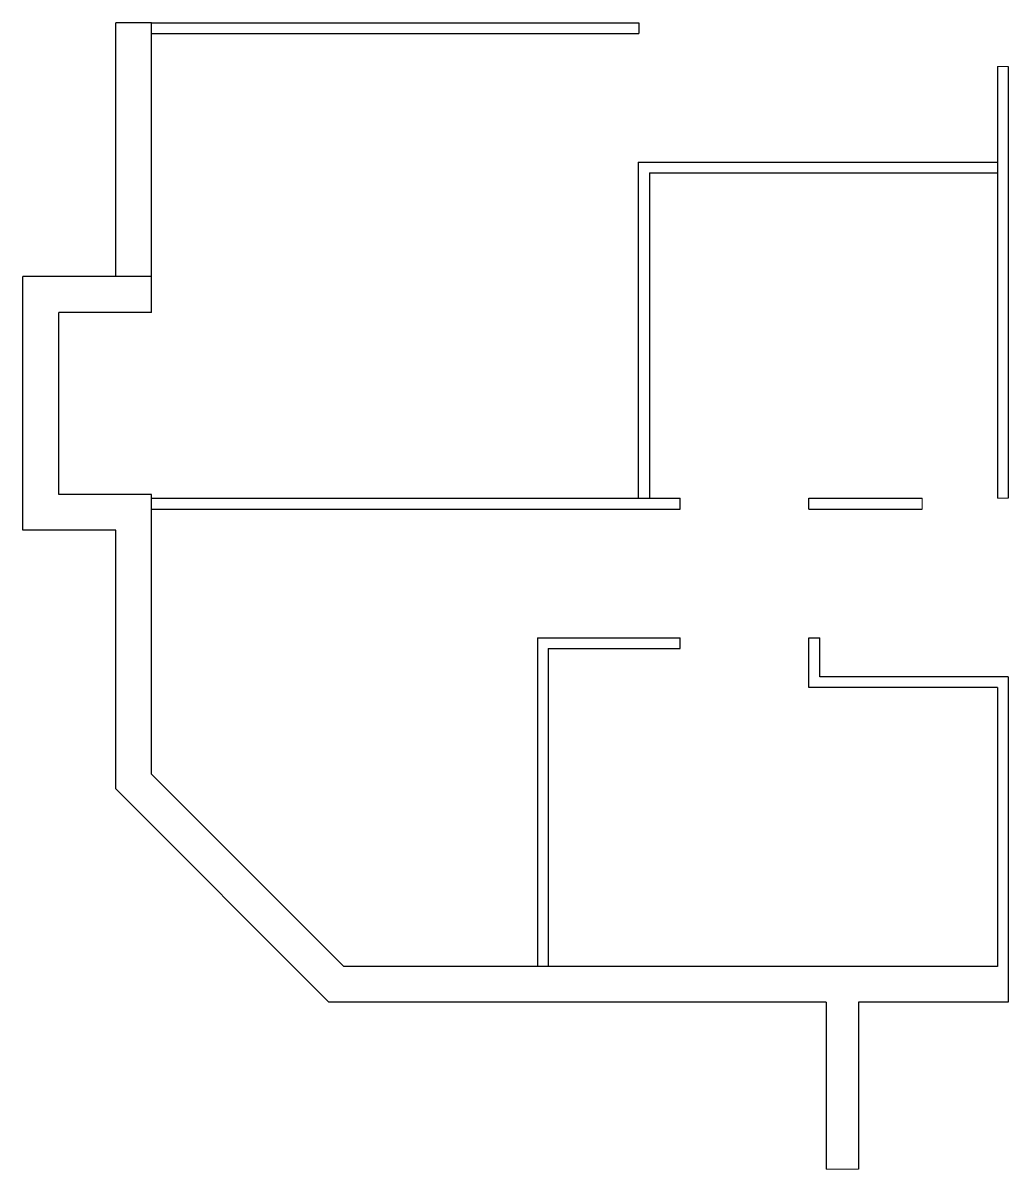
# Model space of a CAD drawing. Header units: inches. Extents: x 24 to 300, y 10 to 331.
import ezdxf

# ---------------------------------------------------------------- set-up
doc = ezdxf.new("R2010")
doc.units = ezdxf.units.IN
doc.header["$MEASUREMENT"] = 0
doc.layers.add('PARTN', color=7, linetype='Continuous', lineweight=25)

msp = doc.modelspace()

# ---------------------------------------------------------------- linework, layer by layer
for p, q in [((60.26, 331.02), (50.26, 331.02)), ((50.26, 260.02), (50.26, 331.02)), ((60.26, 250.02), (60.26, 331.02)), ((196.59, 331.02), (196.59, 328.02)), ((60.26, 260.02), (24.26, 260.02)), ((24.26, 189.02), (24.26, 260.02)), ((60.26, 250.02), (34.26, 250.02)), ((34.26, 199.02), (34.26, 250.02)), ((60.26, 199.02), (34.26, 199.02)), ((60.26, 120.79), (60.26, 199.02)), ((50.26, 189.02), (24.26, 189.02)), ((50.26, 116.65), (50.26, 189.02)), ((60.26, 120.79), (114.07, 66.98)), ((50.26, 116.65), (109.89, 57.02)), ((296.89, 66.98), (114.07, 66.98)), ((249.02, 57.02), (109.89, 57.02)), ((249.02, 57.02), (249.02, 10.26)), ((299.89, 57.02), (258.02, 57.02)), ((258.02, 57.02), (258.02, 10.26))]:
    msp.add_line(p, q)
at = {"lineweight": 20}
for p, q in [((299.89, 318.85), (296.89, 318.85)), ((275.89, 197.98), (275.89, 194.98)), ((296.89, 197.98), (299.89, 197.98)), ((258.02, 10.26), (249.02, 10.26))]:
    msp.add_line(p, q, dxfattribs=at)
at = {"layer": 'PARTN'}
for p, q in [((60.26, 331.02), (196.59, 331.02)), ((60.26, 328.02), (196.59, 328.02)), ((296.89, 318.85), (296.89, 197.98)), ((299.89, 318.85), (299.89, 197.98)), ((196.36, 292.02), (196.36, 197.98)), ((196.36, 292.02), (296.89, 292.02)), ((199.59, 289.02), (199.59, 197.98)), ((199.59, 289.02), (296.89, 289.02)), ((60.26, 197.98), (208.19, 197.98)), ((208.19, 194.98), (208.19, 197.98)), ((244.19, 197.98), (275.89, 197.98)), ((244.19, 194.98), (244.19, 197.98)), ((60.26, 194.98), (208.19, 194.98)), ((244.19, 194.98), (275.89, 194.98)), ((168.19, 158.98), (208.19, 158.98)), ((168.19, 158.98), (168.19, 67.02)), ((208.19, 155.98), (208.19, 158.98)), ((244.19, 145.02), (244.19, 158.98)), ((244.19, 158.98), (247.19, 158.98)), ((247.19, 148.02), (247.19, 158.98)), ((171.19, 155.98), (171.19, 67.02)), ((171.19, 155.98), (208.19, 155.98)), ((299.89, 148.02), (247.19, 148.02)), ((299.89, 148.02), (299.89, 57.02)), ((296.89, 145.02), (244.19, 145.02)), ((296.89, 145.02), (296.89, 66.98))]:
    msp.add_line(p, q, dxfattribs=at)

doc.saveas('drawing.dxf')
